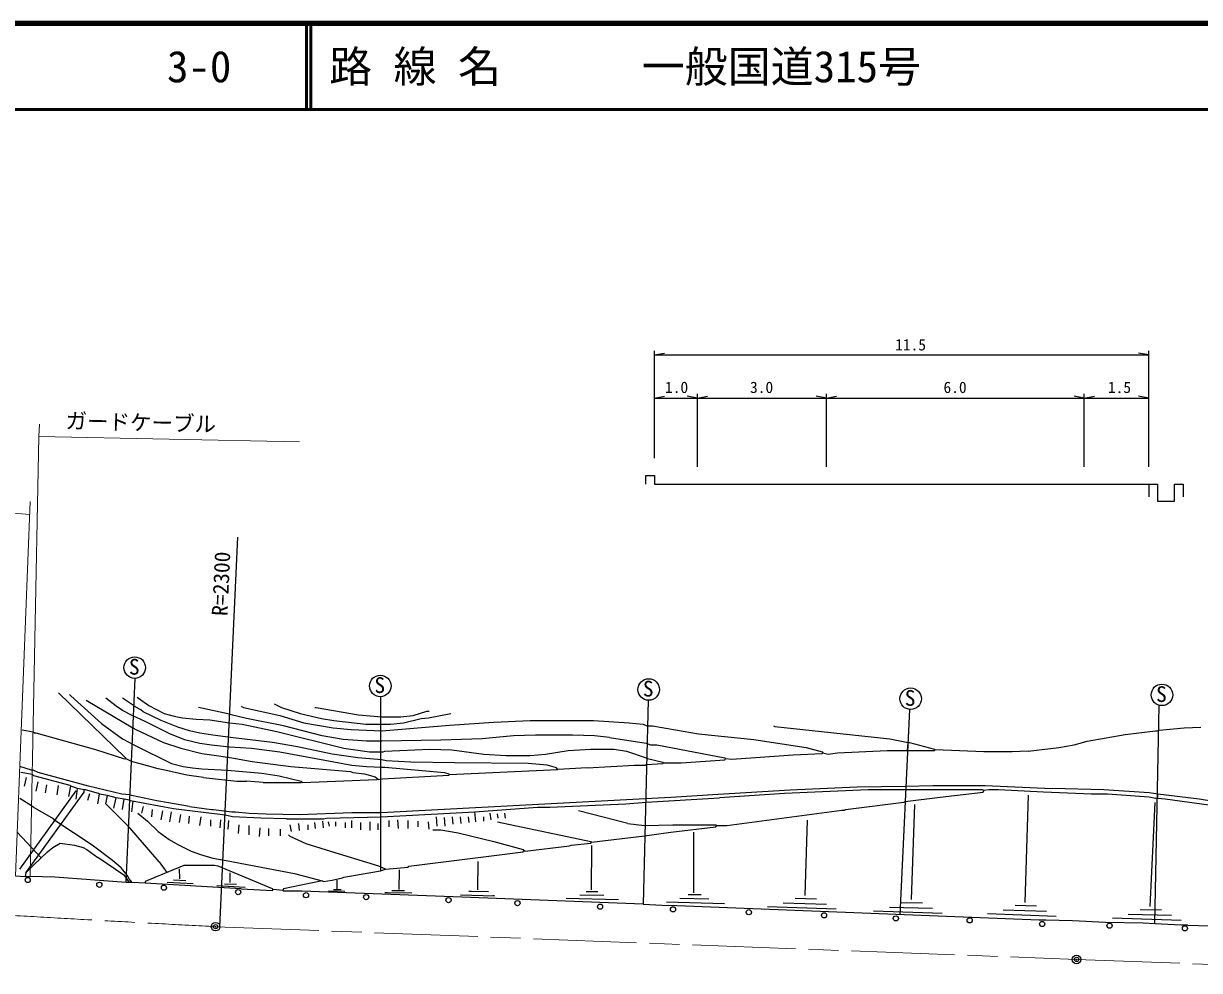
# Model space of a CAD drawing. Units: millimetres, scale not verified. Extents: x 40000 to 680000, y 20000 to 380000.
# Drawn here: x 144835 to 281602, y 269932 to 380000 of the extents above; entities that cross this region are included whole.
import ezdxf
from ezdxf.enums import TextEntityAlignment as Align

# ---------------------------------------------------------------- set-up
doc = ezdxf.new("R2010")
doc.units = ezdxf.units.MM
doc.header["$LTSCALE"] = 1000
doc.header["$PDMODE"] = 32
doc.header["$PDSIZE"] = 500
doc.linetypes.add('CHAIN', pattern=[18.5, 12, -1.5, 3.5, -1.5])
for name, color, linetype, lineweight in [('M-BGD', 7, 'Continuous', 25), ('M-BMK', 2, 'CHAIN', 13), ('M-BMK-SRVR', 3, 'Continuous', 25), ('M-STR-HTXT', 7, 'Continuous', 13), ('M-TTL', 2, 'Continuous', 140), ('M-TTL-LINE', 7, 'Continuous', 50)]:
    doc.layers.add(name, color=color, linetype=linetype, lineweight=lineweight)
doc.layers.add('M-TTL-TXT', color=7, linetype='Continuous')
doc.styles.add('ＭＳ ゴシック', font='')
doc.styles.get('ＭＳ ゴシック').set_extended_font_data('MS Gothic')

msp = doc.modelspace()

# ---------------------------------------------------------------- linework, layer by layer
at = {"layer": 'M-BGD'}
for p, q in [((218205, 329472), (218205, 341972)), ((275705, 328472), (275705, 341972)), ((218205, 341472), (219387, 341681)), ((218205, 341472), (275705, 341472)), ((275705, 341472), (274524, 341681)), ((218205, 336472), (219387, 336681)), ((218205, 336472), (223205, 336472)), ((223205, 336472), (222024, 336681)), ((223205, 328472), (223205, 336972)), ((223205, 336472), (224387, 336681)), ((223205, 336472), (238205, 336472)), ((238205, 336472), (237024, 336681)), ((238205, 328472), (238205, 336972)), ((238205, 336472), (239387, 336681)), ((238205, 336472), (268205, 336472)), ((268205, 336472), (267024, 336681)), ((268205, 328472), (268205, 336972)), ((268205, 336472), (269387, 336681)), ((268205, 336472), (275705, 336472)), ((275705, 336472), (274524, 336681)), ((217205, 326472), (217205, 327472)), ((217205, 327472), (218205, 327472)), ((218205, 327472), (218205, 326472)), ((218205, 326472), (223205, 326472)), ((223205, 326472), (238205, 326472)), ((238205, 326472), (268205, 326472)), ((268205, 326472), (275705, 326472)), ((275705, 326472), (275705, 324972)), ((275705, 326472), (276705, 326472)), ((276705, 326472), (276705, 324472)), ((278705, 324472), (278705, 326472)), ((278705, 326472), (279705, 326472)), ((279705, 326472), (279705, 324972)), ((276705, 324472), (278705, 324472)), ((167663, 275004), (169741, 320308)), ((156787, 280176), (157803, 303883)), ((148913, 302190), (156702, 294654)), ((150183, 302020), (150352, 301851)), ((150352, 301851), (153908, 298634)), ((152130, 301343), (157549, 298126)), ((155601, 300666), (154416, 301597)), ((157633, 300750), (156363, 301597)), ((158057, 301682), (158226, 301597)), ((158226, 301597), (159411, 300750)), ((173974, 300920), (174821, 300496)), ((186340, 301755), (186335, 281531)), ((217480, 301342), (216900, 277636)), ((156363, 300158), (155601, 300666)), ((157464, 299565), (156363, 300158)), ((158988, 298888), (157464, 299565)), ((157803, 300581), (157633, 300750)), ((158480, 300242), (157803, 300581)), ((158734, 299988), (158480, 300242)), ((160851, 298972), (158734, 299988)), ((159411, 300750), (161189, 299819)), ((161189, 299819), (162375, 299480)), ((168809, 299734), (165169, 300496)), ((168979, 299650), (168809, 299734)), ((170757, 299226), (168979, 299650)), ((170164, 300666), (170418, 300496)), ((170418, 300496), (174651, 299565)), ((174651, 299565), (177445, 298718)), ((174821, 300496), (177022, 299819)), ((177022, 299819), (179477, 299226)), ((178715, 300496), (178885, 300496)), ((178885, 300496), (183795, 299650)), ((183795, 299650), (186505, 299396)), ((188706, 299396), (190145, 299565)), ((190145, 299565), (191754, 300073)), ((191754, 300073), (192008, 300073)), ((191923, 299311), (194548, 299819)), ((246787, 276409), (247929, 300267)), ((276421, 275350), (276929, 300750)), ((153908, 298634), (156363, 296856)), ((161697, 297533), (158988, 298888)), ((162798, 298210), (160851, 298972)), ((162375, 299480), (163306, 299311)), ((164153, 297787), (162798, 298210)), ((163306, 299311), (164915, 299142)), ((164915, 299142), (166523, 299057)), ((166523, 299057), (168809, 298718)), ((168809, 298718), (170249, 298549)), ((170249, 298549), (174313, 297702)), ((175075, 298380), (170757, 299226)), ((179562, 297194), (175075, 298380)), ((177445, 298718), (180832, 298126)), ((179477, 299226), (180917, 298972)), ((180917, 298972), (184642, 298549)), ((184642, 298549), (186505, 298549)), ((186505, 299396), (188706, 299396)), ((186505, 298549), (187521, 298549)), ((186505, 297787), (194379, 298464)), ((187521, 298549), (189045, 298718)), ((189045, 298718), (191077, 299226)), ((191077, 299226), (191923, 299311)), ((194379, 298464), (199543, 298803)), ((199543, 298803), (203777, 298972)), ((203777, 298972), (209449, 298972)), ((209449, 298972), (211143, 298972)), ((211143, 298972), (215291, 298718)), ((215291, 298718), (216900, 298549)), ((216900, 298549), (217323, 298380)), ((217323, 298380), (218001, 298380)), ((218001, 298380), (223335, 297448)), ((232055, 298380), (232225, 298295)), ((232225, 298295), (245602, 296856)), ((279807, 298126), (281755, 298210)), ((145949, 297618), (144679, 297872)), ((146119, 297533), (145949, 297618)), ((146288, 297533), (146119, 297533)), ((153231, 295586), (146288, 297533)), ((156363, 296856), (157803, 296094)), ((157549, 298126), (157887, 297956)), ((157887, 297956), (161105, 296432)), ((161697, 297533), (163560, 296771)), ((165338, 297533), (164153, 297787)), ((166862, 297279), (165338, 297533)), ((168894, 297025), (166862, 297279)), ((173805, 296432), (168894, 297025)), ((174313, 297702), (182102, 295755)), ((182017, 296771), (179562, 297194)), ((180832, 298126), (182949, 297956)), ((182949, 297956), (186505, 297787)), ((198189, 296856), (193363, 296686)), ((201829, 297194), (198189, 296856)), ((204369, 297279), (201829, 297194)), ((208687, 297279), (204369, 297279)), ((211227, 297194), (208687, 297279)), ((213005, 297025), (211227, 297194)), ((213005, 297025), (217239, 296348)), ((223335, 297448), (229769, 296771)), ((245602, 296856), (247719, 296432)), ((268547, 296602), (272949, 297364)), ((272949, 297364), (276505, 297787)), ((276505, 297787), (276675, 297787)), ((276675, 297787), (276929, 297872)), ((276929, 297872), (279807, 298126)), ((156617, 294485), (153231, 295586)), ((157803, 296094), (162036, 293977)), ((161105, 296432), (163137, 295755)), ((163137, 295755), (165592, 295162)), ((163560, 296771), (165338, 296348)), ((165338, 296348), (166693, 296178)), ((166693, 296178), (168809, 295924)), ((168809, 295924), (171349, 295755)), ((171349, 295755), (174651, 295332)), ((176683, 295924), (173805, 296432)), ((180747, 295078), (176683, 295924)), ((183118, 296686), (182017, 296771)), ((182102, 295755), (185065, 295332)), ((184727, 296602), (183118, 296686)), ((186505, 296602), (184727, 296602)), ((193363, 296686), (186505, 296602)), ((186843, 295416), (192093, 295670)), ((192093, 295670), (194633, 295586)), ((194633, 295586), (198358, 295078)), ((205555, 295078), (208179, 295501)), ((208179, 295501), (210804, 295670)), ((210804, 295670), (213513, 295670)), ((213513, 295670), (214953, 295416)), ((217239, 296348), (217747, 296178)), ((217747, 296178), (218509, 296178)), ((218509, 296178), (226383, 294654)), ((229769, 296771), (235865, 295840)), ((235865, 295840), (237728, 295332)), ((239506, 295247), (245263, 295501)), ((245263, 295501), (247634, 295501)), ((247634, 295501), (247719, 296432)), ((247634, 295501), (250767, 295501)), ((247719, 296432), (247888, 296432)), ((247888, 296432), (250767, 295670)), ((250767, 295670), (250851, 295586)), ((250767, 295501), (250851, 295586)), ((256524, 295332), (250851, 295586)), ((261689, 295416), (265245, 295840)), ((265245, 295840), (267023, 296178)), ((267023, 296178), (268547, 296602)), ((156702, 294570), (156617, 294485)), ((156702, 294654), (156702, 294570)), ((157379, 294231), (156702, 294570)), ((159242, 293723), (157379, 294231)), ((165592, 295162), (167285, 294908)), ((167285, 294908), (169063, 294654)), ((169063, 294654), (171434, 294231)), ((171434, 294231), (175921, 293638)), ((174651, 295332), (183033, 293808)), ((183711, 294654), (180747, 295078)), ((186505, 294400), (183711, 294654)), ((185065, 295332), (186505, 295332)), ((186505, 295332), (186674, 295332)), ((187013, 294316), (186505, 294400)), ((186674, 295332), (186843, 295416)), ((189891, 294146), (187013, 294316)), ((194971, 294062), (189891, 294146)), ((203523, 293977), (194971, 294062)), ((198358, 295078), (200983, 294908)), ((200983, 294908), (203777, 294908)), ((203777, 294908), (205555, 295078)), ((214953, 295416), (217239, 294654)), ((217239, 294654), (217408, 294570)), ((217408, 294570), (219186, 294146)), ((219186, 294146), (219271, 294062)), ((219186, 293977), (219271, 294062)), ((219271, 294062), (221303, 294062)), ((221303, 294062), (226383, 294400)), ((226383, 294654), (226467, 294570)), ((226383, 294400), (226467, 294570)), ((226467, 294570), (227229, 294485)), ((227229, 294485), (234341, 294993)), ((234341, 294993), (237728, 295162)), ((237728, 295332), (237813, 295247)), ((237728, 295162), (237813, 295247)), ((237813, 295247), (238405, 295078)), ((238405, 295078), (239506, 295247)), ((259826, 295332), (256524, 295332)), ((261689, 295416), (259826, 295332)), ((145780, 293215), (144425, 293638)), ((145865, 292707), (144510, 292961)), ((145949, 293215), (145780, 293215)), ((146034, 292538), (145865, 292707)), ((146542, 292961), (145949, 293215)), ((152384, 291352), (146542, 292961)), ((160512, 293384), (159242, 293723)), ((161274, 293215), (160512, 293384)), ((163814, 292622), (161274, 293215)), ((162036, 293977), (163391, 293638)), ((163391, 293638), (164491, 293469)), ((164491, 293469), (165592, 293384)), ((165592, 293384), (168555, 293215)), ((168555, 293215), (172535, 292876)), ((172535, 292876), (174567, 292538)), ((175921, 293638), (182864, 293046)), ((182864, 293046), (183118, 292961)), ((183033, 293808), (184727, 293638)), ((183118, 292961), (184473, 292792)), ((184473, 292792), (185743, 292453)), ((184727, 293638), (186505, 293554)), ((186505, 293554), (186843, 293554)), ((186843, 293554), (193786, 292961)), ((193786, 292961), (194294, 292792)), ((194294, 292792), (194379, 292707)), ((194294, 292622), (194379, 292707)), ((194379, 292707), (206994, 293300)), ((205724, 293808), (203523, 293977)), ((206825, 293469), (205724, 293808)), ((206909, 293384), (206825, 293469)), ((206994, 293300), (206909, 293384)), ((210381, 293469), (206994, 293300)), ((210381, 293469), (215884, 293808)), ((215884, 293808), (217154, 293808)), ((217154, 293808), (217239, 293892)), ((217239, 293892), (219186, 293977)), ((144933, 291352), (145187, 292368)), ((150267, 291437), (146034, 292538)), ((146288, 290760), (146542, 291860)), ((147389, 290590), (147558, 291522)), ((148743, 290336), (148913, 291437)), ((150098, 290167), (150352, 291352)), ((150352, 291352), (150267, 291437)), ((151114, 291098), (150352, 291352)), ((156279, 290421), (152384, 291352)), ((165761, 292368), (163814, 292622)), ((165761, 292368), (169656, 291945)), ((169656, 291945), (170757, 291945)), ((172704, 291776), (170757, 291945)), ((172704, 291776), (177107, 291776)), ((174567, 292538), (177107, 291945)), ((177107, 291945), (177191, 291860)), ((177107, 291776), (177191, 291860)), ((177191, 291860), (177276, 291776)), ((177276, 291776), (185912, 292114)), ((185743, 292453), (186101, 292138)), ((185912, 292114), (186589, 292199)), ((186589, 292199), (194294, 292622)), ((241792, 291268), (247465, 291352)), ((247465, 291352), (250597, 291437)), ((250597, 291437), (256693, 291437)), ((256693, 291437), (264483, 291098)), ((144413, 281696), (150973, 290799)), ((145103, 281277), (151876, 290675)), ((150945, 289828), (151114, 291098)), ((151876, 290929), (151114, 291098)), ((152045, 290929), (151876, 290929)), ((151876, 290675), (151876, 290929)), ((153569, 290506), (152045, 290929)), ((152299, 289744), (152553, 290506)), ((153485, 289320), (153654, 290421)), ((153654, 290421), (153569, 290506)), ((154585, 290252), (153654, 290421)), ((154416, 289320), (154585, 290252)), ((155601, 289998), (154585, 290252)), ((155347, 288812), (155601, 289998)), ((156533, 289828), (155601, 289998)), ((157210, 290336), (156279, 290421)), ((157379, 290252), (157210, 290336)), ((160343, 289659), (157379, 290252)), ((217154, 289913), (220117, 290082)), ((217239, 289490), (225790, 289998)), ((220117, 290082), (225621, 290421)), ((225621, 290421), (234003, 290929)), ((233325, 290506), (225790, 289998)), ((243062, 290929), (233325, 290506)), ((234003, 290929), (241792, 291268)), ((247465, 290929), (243062, 290929)), ((247380, 289574), (251444, 290082)), ((256355, 290929), (247465, 290929)), ((251444, 290082), (256439, 290675)), ((256524, 290844), (256355, 290929)), ((256439, 290675), (256524, 290844)), ((257117, 290929), (256524, 290844)), ((258217, 290929), (257117, 290929)), ((263467, 290675), (258217, 290929)), ((261347, 277839), (261725, 290320)), ((269055, 290421), (263467, 290675)), ((270494, 290929), (264483, 291098)), ((270917, 290421), (269055, 290421)), ((275743, 290590), (270494, 290929)), ((275743, 290082), (270917, 290421)), ((276759, 290421), (275743, 290590)), ((276505, 289913), (275743, 290082)), ((276759, 289913), (276759, 290421)), ((281585, 289828), (276759, 290421)), ((145780, 289066), (144425, 289913)), ((145949, 288897), (145780, 289066)), ((148320, 287542), (145949, 288897)), ((157210, 286526), (154416, 289320)), ((156363, 288643), (156533, 289828)), ((157125, 289744), (156533, 289828)), ((157295, 289659), (157125, 289744)), ((162290, 288728), (157295, 289659)), ((157561, 289609), (157379, 288389)), ((158734, 288982), (158565, 288220)), ((159750, 287796), (159835, 288643)), ((161697, 289405), (160343, 289659)), ((164153, 288982), (161697, 289405)), ((168301, 287966), (162290, 288728)), ((164153, 288982), (166693, 288643)), ((166693, 288643), (166947, 288643)), ((166947, 288643), (169063, 288389)), ((186420, 288304), (217154, 289913)), ((197342, 288389), (204623, 288897)), ((204623, 288897), (206063, 288897)), ((206063, 288897), (214868, 289320)), ((214868, 289320), (217239, 289490)), ((240353, 288558), (240437, 288643)), ((240437, 288643), (247211, 289490)), ((247211, 289490), (247380, 289574)), ((248096, 278176), (248481, 289214)), ((275886, 277359), (276435, 289451)), ((276759, 289913), (276505, 289913)), ((277606, 289828), (276759, 289913)), ((285057, 288812), (277606, 289828)), ((285311, 289236), (281585, 289828)), ((148489, 287373), (148320, 287542)), ((152807, 284494), (148489, 287373)), ((158129, 288229), (159242, 287288)), ((159242, 287288), (160512, 286103)), ((160851, 287458), (161020, 288474)), ((161867, 287204), (162036, 288389)), ((162967, 287119), (163137, 288050)), ((164068, 287034), (164153, 287881)), ((165338, 286780), (165507, 287796)), ((166608, 286696), (166608, 287458)), ((167709, 286526), (167793, 287458)), ((169148, 287796), (168301, 287966)), ((168640, 286357), (168725, 287373)), ((169063, 288389), (169487, 288389)), ((172450, 287627), (169148, 287796)), ((169487, 288389), (171095, 288220)), ((171095, 288220), (173043, 288135)), ((175413, 287542), (172450, 287627)), ((173043, 288135), (176937, 288050)), ((175413, 287542), (179731, 287542)), ((176937, 288050), (183033, 288304)), ((179731, 286526), (179647, 287288)), ((179731, 287542), (180070, 287627)), ((180070, 287627), (186420, 287796)), ((183033, 288304), (186420, 288304)), ((183033, 286526), (183033, 287373)), ((186420, 287796), (197342, 288389)), ((187351, 286611), (187351, 287373)), ((188452, 286442), (188367, 287458)), ((189553, 286442), (189553, 287373)), ((190738, 286611), (190738, 287288)), ((192939, 286696), (192855, 287796)), ((193871, 286696), (193786, 287712)), ((194802, 286950), (194717, 287796)), ((195733, 287034), (195649, 287796)), ((196665, 287119), (196580, 287796)), ((197427, 287204), (197342, 288389)), ((198358, 287288), (198358, 287796)), ((199205, 287458), (199120, 288220)), ((200051, 287627), (199967, 288135)), ((200898, 287627), (200813, 288220)), ((215122, 287034), (209365, 288474)), ((226637, 286780), (240014, 288558)), ((235758, 278661), (236000, 287394)), ((240014, 288558), (240353, 288558)), ((146904, 283032), (144087, 286018)), ((160597, 282547), (157210, 286526)), ((160512, 286103), (161782, 285172)), ((169825, 285849), (169910, 286865)), ((171095, 285680), (171095, 286780)), ((172281, 285510), (172365, 286526)), ((173381, 285595), (173381, 286442)), ((174736, 285595), (174736, 286357)), ((176006, 286103), (175837, 286865)), ((176937, 286188), (176853, 287034)), ((177953, 286272), (177953, 286865)), ((178800, 286442), (178715, 287119)), ((180409, 286696), (180324, 287204)), ((181171, 286696), (181171, 287204)), ((182271, 286526), (182271, 287119)), ((184049, 286272), (184049, 287119)), ((185150, 286188), (185150, 287204)), ((186081, 286272), (186081, 287034)), ((192008, 286357), (191923, 287204)), ((192431, 286272), (193363, 286272)), ((193363, 286272), (195395, 285934)), ((195395, 285934), (199543, 284918)), ((199967, 287204), (210804, 284918)), ((215122, 287034), (217069, 286780)), ((217069, 286780), (220371, 286865)), ((217069, 285595), (220117, 286018)), ((220117, 286018), (225367, 286611)), ((220371, 286865), (225367, 286865)), ((222780, 278973), (222797, 286012)), ((225367, 286865), (225451, 286780)), ((225367, 286611), (225451, 286780)), ((225451, 286780), (226637, 286780)), ((148235, 284240), (149082, 284748)), ((149082, 284748), (150775, 284494)), ((150775, 284494), (151791, 284240)), ((155178, 282716), (152807, 284494)), ((161782, 285172), (162798, 284579)), ((162798, 284579), (164322, 283817)), ((175837, 285510), (175667, 285680)), ((177699, 284664), (175837, 285510)), ((180070, 283902), (177699, 284664)), ((199543, 284918), (202930, 283986)), ((208349, 284410), (208518, 284494)), ((208518, 284494), (210804, 284748)), ((210804, 284918), (210889, 284833)), ((210804, 284748), (210889, 284833)), ((210889, 284833), (217069, 285595)), ((146034, 282208), (147643, 283732)), ((147643, 283732), (148235, 284240)), ((151791, 284240), (152215, 283986)), ((152215, 283986), (153485, 283055)), ((164322, 283817), (165423, 283394)), ((165423, 283394), (166862, 282970)), ((186166, 282039), (180070, 283902)), ((189637, 282039), (198951, 283224)), ((198951, 283224), (202930, 283732)), ((202930, 283986), (203015, 283902)), ((202930, 283732), (203015, 283902)), ((203015, 283902), (203184, 283817)), ((203184, 283817), (208349, 284410)), ((210909, 279311), (210944, 284454)), ((146034, 282208), (145103, 281277)), ((156617, 280938), (153485, 283055)), ((156194, 281870), (155178, 282716)), ((156871, 281023), (156194, 281870)), ((163475, 282124), (158988, 280261)), ((160597, 282547), (161503, 281305)), ((163005, 280599), (162985, 281745)), ((167031, 282124), (163475, 282124)), ((166862, 282970), (168386, 282716)), ((167455, 282039), (167031, 282124)), ((169317, 281277), (167455, 282039)), ((168386, 282716), (176345, 281192)), ((186928, 281700), (186166, 282039)), ((186928, 281700), (189553, 281954)), ((189553, 281954), (189637, 282039)), ((197659, 279311), (197702, 282607)), ((143917, 280938), (145018, 280854)), ((145103, 281277), (145018, 280854)), ((145018, 280854), (145611, 280854)), ((148489, 280769), (145611, 280854)), ((156787, 280176), (148489, 280769)), ((157142, 280176), (156617, 280938)), ((157125, 280600), (156871, 281023)), ((157464, 280176), (157125, 280600)), ((162278, 280465), (163731, 280395)), ((168855, 280147), (168884, 281264)), ((173805, 279414), (169317, 281277)), ((176345, 281192), (179562, 280346)), ((179731, 280261), (180747, 280430)), ((180747, 280430), (181933, 280684)), ((181297, 279416), (181314, 280418)), ((181933, 280684), (182102, 280769)), ((182102, 280769), (186335, 281531)), ((186335, 281531), (186928, 281700)), ((188505, 279352), (188549, 281628)), ((157464, 280176), (156787, 280176)), ((158988, 280092), (157464, 280176)), ((158988, 280261), (158988, 280092)), ((170164, 279414), (158988, 280092)), ((161552, 280178), (164584, 280025)), ((167327, 279812), (170613, 279631)), ((168206, 280013), (169591, 279955)), ((170164, 279414), (173805, 279245)), ((173889, 279330), (173805, 279414)), ((173805, 279245), (173889, 279330)), ((174990, 279245), (173889, 279330)), ((175075, 279414), (174990, 279245)), ((175075, 279160), (174990, 279245)), ((179562, 280346), (175075, 279414)), ((177191, 279160), (175075, 279160)), ((194802, 278483), (177191, 279160)), ((179562, 280346), (179731, 280261)), ((180320, 279178), (182193, 279149)), ((180898, 279335), (181769, 279335)), ((187690, 279231), (189149, 279231)), ((196627, 279153), (196942, 279153)), ((196942, 279153), (198920, 279110)), ((210277, 279100), (211629, 279100)), ((186843, 278989), (187161, 278983)), ((187161, 278983), (190008, 278938)), ((216900, 277636), (194802, 278483)), ((195667, 278723), (199608, 278609)), ((199608, 278609), (199436, 278614)), ((207943, 278328), (214016, 278187)), ((209540, 278731), (212314, 278679)), ((219620, 277902), (226378, 277726)), ((221182, 278323), (224553, 278253)), ((222130, 278780), (223640, 278762)), ((233195, 277783), (238216, 277643)), ((234565, 278328), (237057, 278275)), ((246902, 277843), (249394, 277790)), ((216900, 277636), (219863, 277467)), ((262959, 275774), (219863, 277467)), ((231352, 277362), (239357, 277081)), ((243690, 276877), (251694, 276597)), ((245533, 277299), (250553, 277158)), ((256941, 276540), (264945, 276260)), ((258784, 276962), (263804, 276821)), ((260153, 277506), (262645, 277453)), ((273323, 276481), (278344, 276341)), ((274693, 277025), (277185, 276973)), ((263721, 275774), (262959, 275774)), ((266853, 275689), (263721, 275774)), ((270663, 275520), (266853, 275689)), ((275066, 275435), (270663, 275520)), ((271480, 276060), (279485, 275779)), ((276421, 275350), (275066, 275435)), ((279469, 275181), (276421, 275350)), ((280231, 275181), (279469, 275181)), ((280231, 275181), (283956, 275096))]:
    msp.add_line(p, q, dxfattribs=at)
for centre, radius in [((157770, 305138), 1250), ((186325, 303005), 1250), ((217545, 302590), 1250), ((248005, 301515), 1250), ((277235, 301963), 1250), ((145327, 280451), 300), ((153653, 279893), 300), ((161167, 279552), 300), ((169806, 279038), 300), ((177691, 278678), 300), ((184687, 278458), 300), ((194265, 278108), 300), ((202278, 277764), 300), ((211888, 277345), 300), ((220373, 277033), 300), ((229194, 276707), 300), ((237942, 276343), 300), ((246289, 275984), 300), ((254879, 275762), 300), ((263306, 275334), 300), ((271139, 275141), 300), ((279912, 274826), 300)]:
    msp.add_circle(centre, radius, dxfattribs=at)
at = {"layer": 'M-BMK'}
for p, q in [((167178, 275023), (267311, 271212)), ((267311, 271212), (301990, 269932))]:
    msp.add_line(p, q, dxfattribs=at)
msp.add_arc((351125, 3808263), 3538025, 265.39379, 267.01977, dxfattribs=at)
at = {"layer": 'M-BMK-SRVR'}
for centre in [(167178, 275023), (267311, 271212)]:
    msp.add_circle(centre, 500, dxfattribs=at)
for p in [(167178, 275023), (267311, 271212)]:
    msp.add_point(p, dxfattribs=at)
at = {"layer": 'M-STR-HTXT'}
for p, q in [((146627, 331992), (146711, 333432)), ((145611, 280854), (146627, 331992)), ((176938, 331371), (146627, 331992)), ((119743, 325127), (145552, 322950)), ((143917, 280938), (145611, 324457))]:
    msp.add_line(p, q, dxfattribs=at)
at = {"layer": 'M-TTL'}
msp.add_line((680000, 380000), (40000, 380000), dxfattribs=at)
at = {"layer": 'M-TTL-LINE'}
for p, q in [((177750, 380000), (177750, 370000)), ((178250, 380000), (178250, 370000)), ((40000, 370000), (680000, 370000))]:
    msp.add_line(p, q, dxfattribs=at)

# ---------------------------------------------------------------- texts
at = {"layer": 'M-BGD', "style": 'ＭＳ ゴシック'}
for s, height, p in [('11.5', 1320, (246205, 341610)), ('1.0', 1320, (219442, 336659)), ('3.0', 1320, (229329, 336659)), ('6.0', 1320, (251829, 336659)), ('1.5', 1320, (270954, 336659)), ('S', 1833, (157091, 303764)), ('S', 1833, (185646, 301631)), ('S', 1833, (216867, 301217)), ('S', 1833, (247326, 300142)), ('S', 1833, (276557, 300589))]:
    msp.add_text(s, height=height, dxfattribs=at).set_placement(p, align=Align.BOTTOM_LEFT)
msp.add_text('R=2300', height=1833, rotation=87.374, dxfattribs=at).set_placement((169098, 311080), align=Align.BOTTOM_LEFT)
at = {"layer": 'M-STR-HTXT', "style": 'ＭＳ ゴシック'}
msp.add_text('ガードケーブル', height=1833, rotation=358.607, dxfattribs=at).set_placement((149692, 332379), align=Align.BOTTOM_LEFT)
at = {"layer": 'M-TTL-TXT', "style": 'ＭＳ ゴシック'}
for s, p in [('3-0', (161521, 375000)), ('路 線 名', (180380, 375000)), ('一般国道315号', (216734, 375000))]:
    msp.add_text(s, height=3666, dxfattribs=at).set_placement(p, align=Align.MIDDLE_LEFT)

doc.saveas('drawing.dxf')
